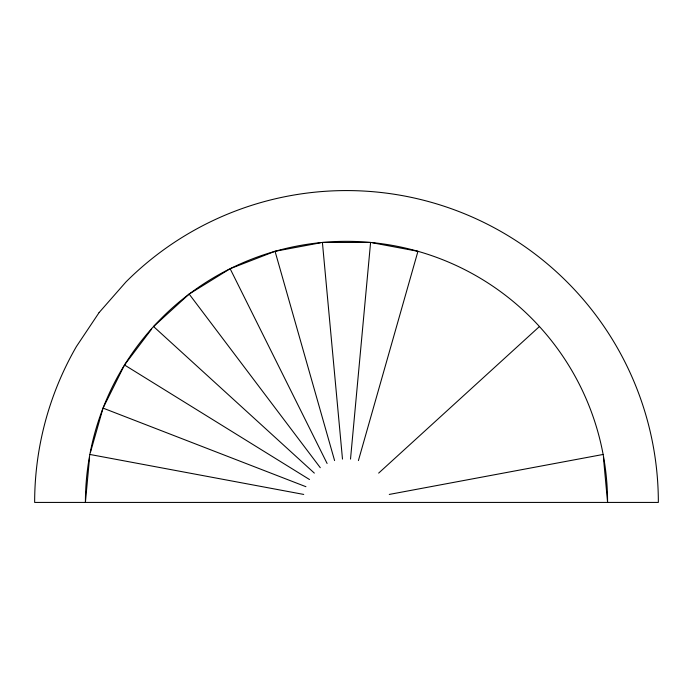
<?xml version="1.0" encoding="UTF-8"?>
<svg xmlns="http://www.w3.org/2000/svg" width="693" height="693" viewBox="0 0 693 693"><rect width="100%" height="100%" fill="white"/><g stroke="black" fill="none" stroke-linecap="round" stroke-linejoin="round"><path stroke-width="1.04" d="M89.562 457.649L85.412 502.425A261.088 261.088 0 0 1 346.5 241.337A261.088 261.088 0 0 1 607.579 502.425L603.438 457.649M350.511 459.095L370.59 242.455L322.41 242.455L342.489 459.095M90.445 452.39L102.755 409.139M358.411 460.576L417.948 251.308L372.695 242.845M124.047 365.939L103.049 408.108L305.925 486.703M151.62 329.097L124.523 364.986L309.502 479.521M229.218 269.274L189.163 294.075L153.56 326.533L314.345 473.111M378.655 473.111L539.44 326.533M231.124 268.33L275.052 251.308L320.305 242.845M389.275 494.43L603.135 454.452M89.865 454.452L303.725 494.43M189.163 294.075L320.279 467.697M230.128 268.711L327.105 463.47M275.052 251.308L334.589 460.576M99.09 312.586L76.429 346.5A311.85 311.85 0 0 0 34.65 502.425L658.35 502.425A311.85 311.85 0 0 0 125.987 281.912L99.09 312.586"/></g></svg>
